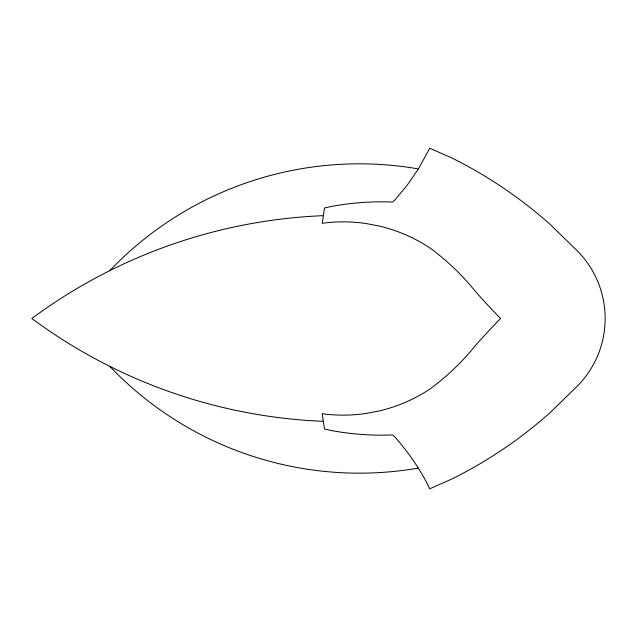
<?xml version="1.0" encoding="UTF-8"?>
<svg xmlns="http://www.w3.org/2000/svg" width="637" height="637" viewBox="0 0 637 637"><rect width="100%" height="100%" fill="white"/><g stroke="black" fill="none" stroke-linecap="round" stroke-linejoin="round"><path stroke-width="0.96" d="M418.413 168.932L429.744 148.198L452.35 158.223A445.534 445.534 0 0 1 550.519 224.726L578.022 251.575A96.123 96.123 0 0 1 578.022 385.425L550.519 412.274A445.534 445.534 0 0 1 452.35 478.777L429.744 488.802C420.667 469.74 408.436 452.326 394.51 436.504L392.488 434.96A275.534 275.534 0 0 1 331.136 430.508L324.496 429.012L322.218 413.644L324.567 414.026A157.251 157.251 0 0 0 366.084 413.461L379.708 410.841A157.251 157.251 0 0 0 430.341 388.777A246.973 246.973 0 0 0 474.979 346.106A646.523 646.523 0 0 1 498.986 320.132L500.594 318.5L498.986 316.868A646.523 646.523 0 0 1 474.979 290.894A246.973 246.973 0 0 0 430.341 248.223A157.251 157.251 0 0 0 379.708 226.159L366.084 223.539A157.251 157.251 0 0 0 324.567 222.974L322.218 223.356L324.496 207.988L331.136 206.492A275.534 275.534 0 0 1 392.488 202.04L394.51 200.496L407.162 185.248L418.413 168.932A344.856 344.856 0 0 0 109.739 270.677M323.357 421.328A525.326 525.326 0 0 1 31.85 318.5A525.326 525.326 0 0 1 323.357 215.672M418.413 468.068A344.856 344.856 0 0 1 109.739 366.323"/></g></svg>
